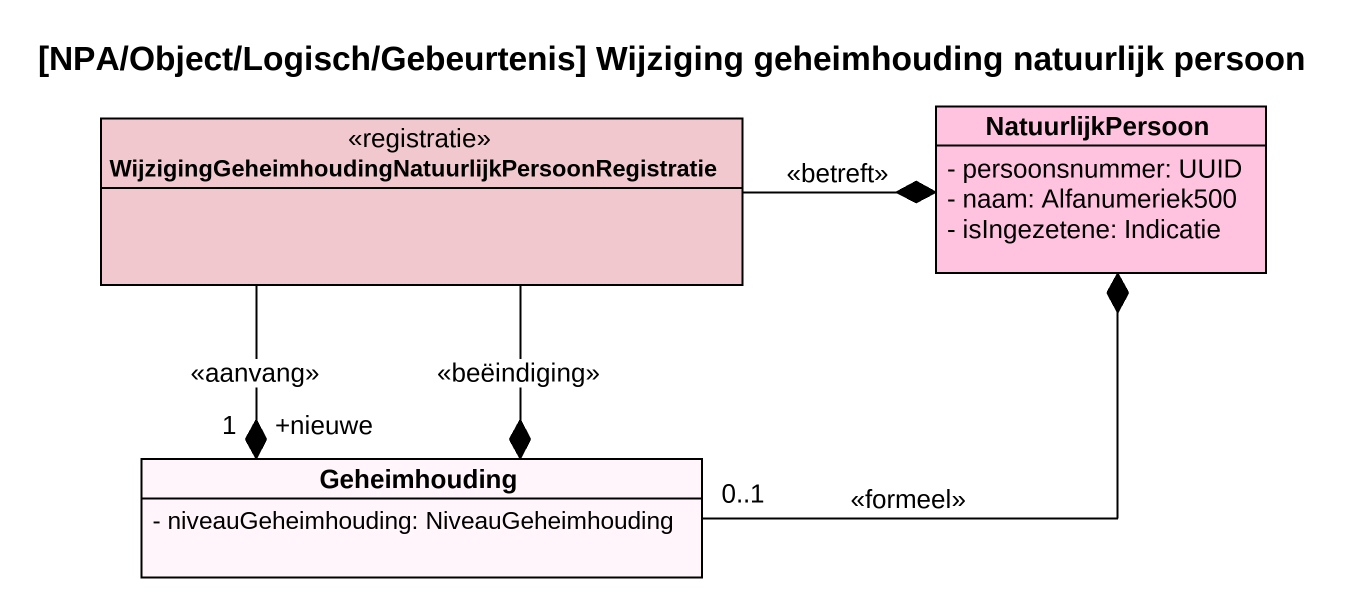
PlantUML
@startuml
title [NPA/Object/Logisch/Gebeurtenis] Wijziging geheimhouding natuurlijk persoon
hide circle
hide empty members
skinparam classAttributeIconSize 0
class NatuurlijkPersoon #FFC3DF {
  - persoonsnummer: UUID
  - naam: Alfanumeriek500
  - isIngezetene: Indicatie
}
class "WijzigingGeheimhoudingNatuurlijkPersoonRegistratie" as WijzigingGeheimhoudingNatuur <<registratie>> #F0C8CD
class Geheimhouding #FFF5FA {
  - niveauGeheimhouding: NiveauGeheimhouding
}
WijzigingGeheimhoudingNatuur -right-* NatuurlijkPersoon : <<betreft>>
WijzigingGeheimhoudingNatuur --* Geheimhouding : <<beëindiging>>
WijzigingGeheimhoudingNatuur --* "+nieuwe\n1" Geheimhouding : <<aanvang>>
Geheimhouding "0..1" -right-* NatuurlijkPersoon : <<formeel>>
@enduml
